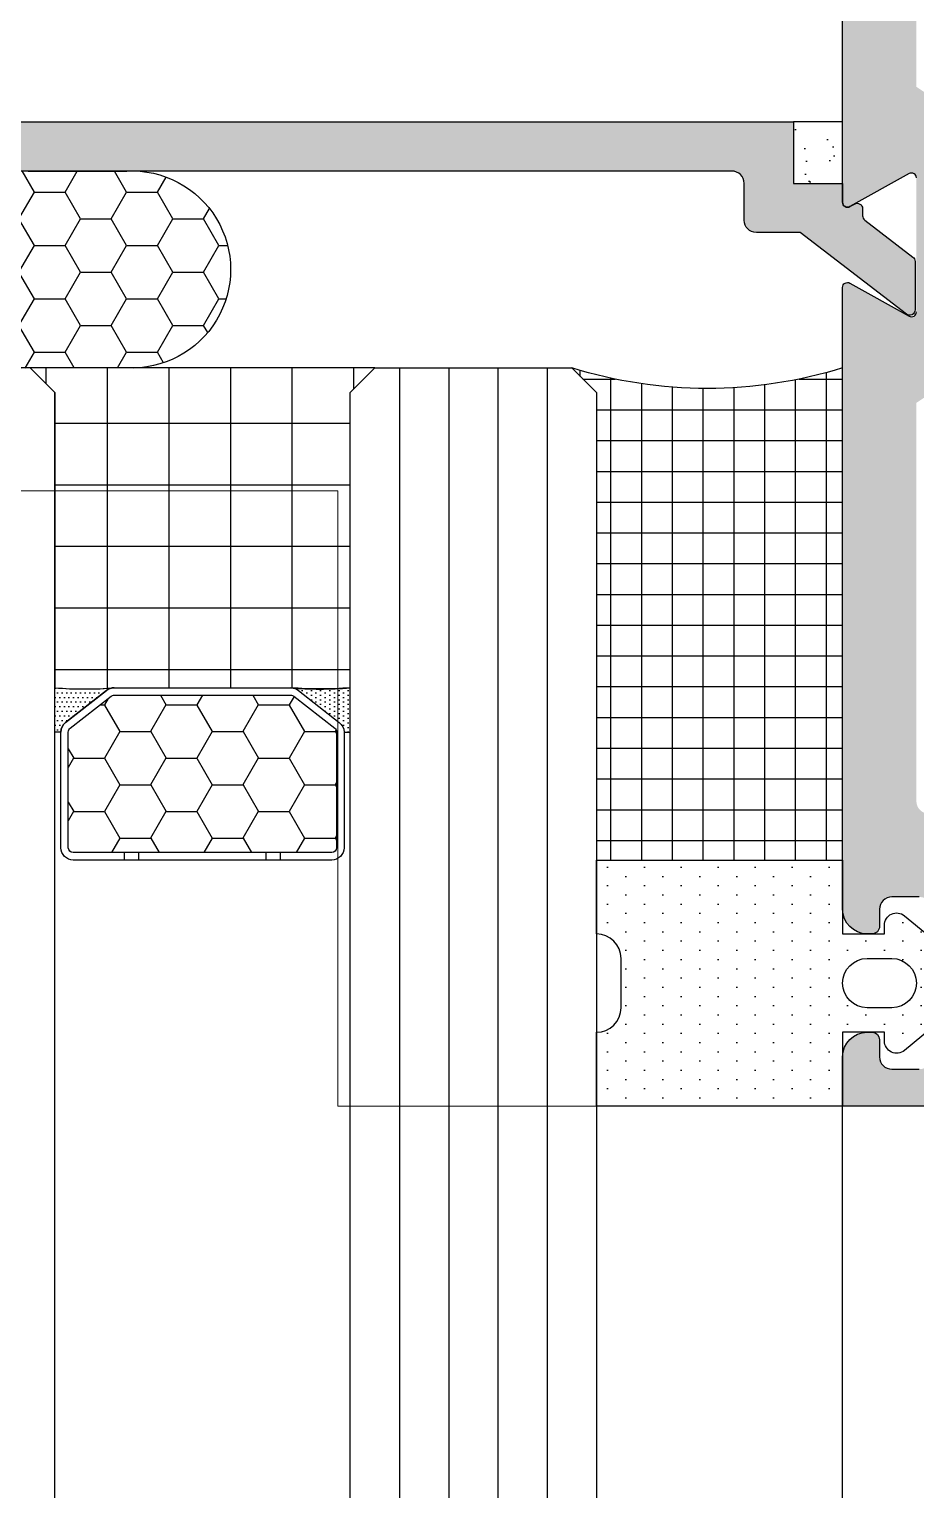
# Model space of a CAD drawing. Header units: millimetres. Extents: x 434053 to 1059003, y -2417481 to 936527.
# Drawn here: x 641082 to 641118, y -2239631.8 to -2239572.4 of the extents above; entities that cross this region are included whole.
import ezdxf

# ---------------------------------------------------------------- set-up
doc = ezdxf.new("R2010")
doc.units = ezdxf.units.MM
doc.header["$LTSCALE"] = 1000
doc.header["$MEASUREMENT"] = 0
doc.layers.add('A-DETL-0001', color=4, linetype='Continuous', lineweight=15)
for name, color, linetype in [('ELASTOMER', 6, 'Continuous'), ('ELASTOMER-V', 241, 'Continuous'), ('EXTRUSION-V', 141, 'Continuous'), ('EXTRUSION1', 4, 'Continuous'), ('GLASS', 1, 'Continuous'), ('GLASS-V', 11, 'Continuous'), ('HZHZNEWPLOTLAYER#@$TT', 7, 'Continuous'), ('SILICONE', 8, 'Continuous'), ('SILICONE-V', 9, 'Continuous'), ('型材断面填充', 254, 'Continuous')]:
    doc.layers.add(name, color=color, linetype=linetype)

# ---------------------------------------------------------------- blocks, each defined once
blk = doc.blocks.new('20211011-LC12')
at = {"layer": '型材断面填充', "linetype": 'ByBlock'}
h = blk.add_hatch(color=256, dxfattribs=at)
edge = h.paths.add_edge_path(flags=16)
edge.add_arc((44.99995046646291, 47.49991090742333), 0.5, 0, 90)
edge.add_line((44.99995046646291, 47.99991090742333), (30.99997148096008, 47.99991090742697))
edge.add_arc((30.99997148096008, 47.49991090742697), 0.5, 90, 180)
edge.add_line((30.49997148096008, 47.49991090742697), (30.49997148096008, 41.62942495593961))
edge.add_arc((29.99997148096001, 41.62942495593948), 0.5000000000000746, -60.25511870231918, 1.4722445484949276e-11, ccw=False)
edge.add_line((30.24804095014406, 41.19530338488039), (25.75187692749023, 38.62606680043245))
edge.add_arc((25.99994639667428, 38.19194522937336), 0.5000000000000722, 119.7448812976808, 180.0000000000147)
edge.add_line((25.4999463966742, 38.19194522937323), (25.4999463966742, 11.49991367585972))
edge.add_arc((25.9999463966742, 11.49991367585972), 0.5, 180, 270)
edge.add_line((25.9999463966742, 10.99991367585972), (44.99995046646291, 10.99991367585608))
edge.add_arc((44.99995046646291, 11.49991367585608), 0.5, 270, 360)
edge.add_line((45.49995046646291, 11.49991367585608), (45.49995046646291, 47.49991090742333))
edge = h.paths.add_edge_path(flags=16)
edge.add_arc((149.9999677274575, 43.99991090404912), 5.299999999982185, 154.4667710054802, 222.0225913319795)
edge.add_arc((146.9912999442908, 41.28874544056831), 1.250000000002372, 222.0225913320076, 330.0000000004409)
edge.add_arc((146.991299944308, 41.28874544058336), 1.249999999995031, 329.9999999994492, 402.0225913369761)
edge.add_arc((149.9999677272222, 43.99991090431489), 2.799999999964994, 218.5196242606471, 222.022591337007, ccw=False)
edge.add_line((147.8092620219977, 42.25611948533697), (147.9266212562216, 42.34953688277528))
edge.add_arc((149.999967727414, 43.99991090412306), 2.649999999989757, 201.4803757469475, 218.5196242551437, ccw=False)
edge.add_line((147.5340286636201, 43.02952719980749), (147.3944472071889, 42.97459982031796))
edge.add_arc((149.9999677274535, 43.99991090408348), 2.80000000000218, 98.51962425415962, 201.4803757459716, ccw=False)
edge.add_line((149.5851529126376, 46.76901340659606), (149.6073751348558, 46.62066862966822))
edge.add_arc((149.9999677274518, 43.99991090408002), 2.649999999998381, 81.48037574577779, 98.51962425422221, ccw=False)
edge.add_line((150.3925603200478, 46.62066862966822), (150.414782542266, 46.76901340658151))
edge.add_arc((149.9999677274758, 43.99991090408665), 2.799999999980847, -21.480375745893127, 81.48037574630712, ccw=False)
edge.add_line((152.605488247722, 42.97459982033251), (152.4659067912726, 43.02952719981113))
edge.add_arc((149.9999677274848, 43.99991090407001), 2.649999999963366, 321.4803757458682, 338.51962425414524, ccw=False)
edge.add_line((152.0733141986857, 42.34953688277528), (152.1906734329095, 42.25611948533697))
edge.add_arc((149.9999677274761, 43.99991090407291), 2.7999999999778, 317.9774086670887, 321.4803757458903, ccw=False)
edge.add_arc((153.0086355105848, 41.28874544055471), 1.2499999999839, 137.9774086670813, 209.9999999993287)
edge.add_arc((153.0086355105922, 41.28874544059364), 1.250000000009841, 210.0000000007027, 317.9774086799817)
edge.add_arc((149.9999677273191, 43.99991090303279), 5.299999999371392, 317.9774086799838, 385.533228998954)
edge.add_arc((155.2335133676093, 46.49991090777562), 0.5000000000005931, 89.99999999995771, 205.5332289990933, ccw=False)
edge.add_line((155.2335133676097, 46.99991090777621), (196.4999677271699, 46.99991090777621))
edge.add_arc((196.4999677271699, 46.49991090777621), 0.5, 0, 90, ccw=False)
edge.add_line((196.9999677271699, 46.49991090777621), (196.9999677271699, -46.50008909222379))
edge.add_arc((196.4999677271699, -46.50008909222379), 0.5, -90, 0, ccw=False)
edge.add_line((196.4999677271699, -47.00008909222379), (155.2335133676133, -47.00008909222379))
edge.add_arc((155.2335133676145, -46.50008909222562), 0.4999999999981668, 154.4667710009284, 269.9999999998665, ccw=False)
edge.add_arc((149.9999677273338, -44.00008908745983), 5.299999999375096, 334.4667710007754, 402.0225913199459)
edge.add_arc((153.0086355106098, -41.2889236250227), 1.250000000012796, 42.0225913198766, 149.9999999990068)
edge.add_arc((153.0086355106102, -41.28892362497651), 1.249999999990001, 150.000000000849, 222.0225913322366)
edge.add_arc((149.9999677274278, -44.00008908850176), 2.800000000031143, 38.51962425341719, 42.02259133231382, ccw=False)
edge.add_line((152.1906734329241, -42.25629766975908), (152.0733141987039, -42.34971506719739))
edge.add_arc((149.9999677274898, -44.00008908849453), 2.64999999997516, 21.48037574572578, 38.5196242539954, ccw=False)
edge.add_line((152.4659067912908, -43.02970538423688), (152.6054882477438, -42.97477800475463))
edge.add_arc((149.9999677274895, -44.00008908850669), 2.799999999987707, -81.48037574615881, 21.480375745792287, ccw=False)
edge.add_line((150.4147825422879, -46.76919159100726), (150.392560320066, -46.62084681409397))
edge.add_arc((149.99996772747, -44.00008908851306), 2.649999999991179, 261.4803757457545, 278.5196242542455, ccw=False)
edge.add_line((149.607375134874, -46.62084681409397), (149.5851529126594, -46.76919159102181))
edge.add_arc((149.9999677274713, -44.00008908850853), 2.800000000002273, 158.5196242542045, 261.48037574592416, ccw=False)
edge.add_line((147.3944472072035, -42.97477800475099), (147.5340286636383, -43.02970538423324))
edge.add_arc((149.9999677274603, -44.00008908856505), 2.650000000021864, 141.48037574496, 158.5196242529483, ccw=False)
edge.add_line((147.9266212562397, -42.34971506720103), (147.8092620220159, -42.25629766976272))
edge.add_arc((149.9999677272715, -44.00008908887715), 2.800000000074363, 137.9774086613496, 141.4803757375638, ccw=False)
edge.add_arc((146.9912999443257, -41.28892362501345), 1.249999999997598, 317.9774086631735, 390.0000000007128)
edge.add_arc((146.99129994431, -41.2889236249865), 1.249999999997777, 29.99999999928112, 137.977408668044)
edge.add_arc((149.9999677274575, -44.00008908847506), 5.299999999968509, 137.9774086678316, 205.5332289948497)
edge.add_arc((144.7664220870027, -46.50008909283886), 0.4999999993885642, -90.00000000040058, 25.533228995279387, ccw=False)
edge.add_line((144.7664220869992, -47.00008909222743), (77.23351281481882, -47.00008909222379))
edge.add_arc((77.23351281482269, -46.50008909222416), 0.4999999999996305, 154.4667710196739, 269.9999999995571, ccw=False)
edge.add_arc((71.99996717372757, -44.00008908917734), 5.2999999993676, 334.4667710195702, 402.0225913200246)
edge.add_arc((75.00863495699468, -41.28892362674407), 1.250000000014449, 42.02259132006964, 149.9999999990196)
edge.add_arc((75.00863495699342, -41.28892362669682), 1.249999999989737, 150.000000000866, 222.0225913327244)
edge.add_arc((71.99996717384312, -44.00008909023255), 2.800000000014636, 38.51962425404338, 42.02259133269388, ccw=False)
edge.add_line((74.19067287930739, -42.2562976714762), (74.07331364508718, -42.34971506891816))
edge.add_arc((71.99996717388355, -44.00008909021446), 2.64999999996647, 21.48037574586499, 38.51962425412188, ccw=False)
edge.add_line((74.46590623767406, -43.029705385954), (74.60548769412708, -42.97477800647539))
edge.add_arc((71.99996717388368, -44.0000890902311), 2.799999999978886, -81.4803757463576, 21.48037574594349, ccw=False)
edge.add_line((72.41478198867117, -46.76919159272438), (72.3925597664529, -46.62084681581109))
edge.add_arc((71.99996717385511, -44.00008909021927), 2.650000000002241, 261.4803757457505, 278.5196242542495, ccw=False)
edge.add_line((71.60737458125732, -46.62084681581109), (71.5851523590427, -46.76919159273893))
edge.add_arc((71.9999671738546, -44.00008909022566), 2.800000000002273, 158.5196242542045, 261.48037574592416, ccw=False)
edge.add_line((69.39444665358678, -42.97477800646811), (69.53402811002161, -43.02970538595036))
edge.add_arc((71.99996717384359, -44.00008909028218), 2.650000000021877, 141.4803757449602, 158.5196242529483, ccw=False)
edge.add_line((69.92662070262304, -42.34971506891816), (69.8092614683992, -42.25629767147984))
edge.add_arc((71.99996717365867, -44.00008909059759), 2.800000000079483, 137.9774086613527, 141.4803757375606, ccw=False)
edge.add_arc((68.99129939071263, -41.28892362673096), 1.24999999999467, 317.9774086630762, 390.0000000008104)
edge.add_arc((68.99129939069567, -41.28892362671115), 1.24999999999945, 29.99999999963546, 137.9774086678739)
edge.add_arc((71.99996717385162, -44.00008909019281), 5.29999999997183, 137.9774086679079, 205.5332289760399)
edge.add_arc((66.76642153256614, -46.50008909283731), 0.4999999993937493, -89.99999999983072, 25.533228975857583, ccw=False)
edge.add_line((66.76642153256762, -47.00008909223106), (53.99997437780257, -47.00008909222379))
edge.add_arc((53.99997437780257, -46.50008909222379), 0.5, 180, 270, ccw=False)
edge.add_line((53.49997437780257, -46.50008909222379), (53.49997437780257, -41.0492827536109))
edge.add_arc((52.99997437780272, -41.04928275361116), 0.4999999999998508, 3.012621394283142e-11, 60.2551187032944)
edge.add_line((53.24804384697927, -40.61516118254804), (48.75187982433636, -38.04592459819105))
edge.add_arc((48.99994929351042, -37.61180302713355), 0.4999999999937293, 179.9999999998022, 240.2551187032219, ccw=False)
edge.add_line((48.49994929351669, -37.61180302713183), (48.49994929351669, -21.42003070778082))
edge.add_line((48.49994929351669, -21.42003070778082), (51.49994818768027, -19.42003353000109))
edge.add_line((51.49994818768027, -19.42003353000109), (51.49995242101431, -10.58014171368632))
edge.add_line((51.49995242101431, -10.58014171368632), (48.49994929351669, -8.580141713686317))
edge.add_line((48.49994929351669, -8.580141713686317), (48.49994929351305, 46.49991090777621))
edge.add_arc((48.99994929351305, 46.49991090777621), 0.5, 90, 180, ccw=False)
edge.add_line((48.99994929351305, 46.99991090777621), (66.76642153254579, 46.99991090777621))
edge.add_arc((66.76642153254585, 46.49991090838004), 0.4999999993961737, -25.53322897587941, 90.00000000000648, ccw=False)
edge.add_arc((71.99996717384073, 43.99991090573047), 5.29999999998008, 154.4667710239566, 222.0225913319557)
edge.add_arc((68.99129939067411, 41.28874544225269), 1.250000000002382, 222.0225913320071, 330.0000000004407)
edge.add_arc((68.99129939069093, 41.2887454422677), 1.249999999995329, 329.9999999994593, 402.0225913369661)
edge.add_arc((71.99996717361542, 43.9999109060077), 2.799999999978036, 218.5196242606551, 222.0225913369986, ccw=False)
edge.add_line((69.80926146838101, 42.25611948702135), (69.92662070260485, 42.34953688445967))
edge.add_arc((71.99996717379726, 43.99991090580745), 2.649999999989746, 201.4803757469476, 218.5196242551439, ccw=False)
edge.add_line((69.53402811000342, 43.02952720149187), (69.39444665357223, 42.97459982200235))
edge.add_arc((71.99996717383682, 43.99991090576786), 2.800000000002193, 98.51962425415991, 201.4803757459715, ccw=False)
edge.add_line((71.58515235902087, 46.76901340828044), (71.60737458123913, 46.6206686313526))
edge.add_arc((71.9999671738351, 43.99991090576441), 2.649999999998381, 81.48037574577779, 98.51962425422221, ccw=False)
edge.add_line((72.39255976643108, 46.6206686313526), (72.41478198864934, 46.76901340826589))
edge.add_arc((71.99996717385912, 43.99991090577103), 2.799999999980847, -21.480375745893127, 81.48037574630712, ccw=False)
edge.add_line((74.60548769410525, 42.9745998220169), (74.46590623765587, 43.02952720149551))
edge.add_arc((71.99996717387123, 43.99991090575257), 2.649999999959764, 321.4803757458565, 338.51962425415684, ccw=False)
edge.add_line((74.07331364506899, 42.34953688445967), (74.19067287929283, 42.25611948702135))
edge.add_arc((71.9999671738591, 43.99991090575755), 2.799999999978197, 317.9774086670888, 321.4803757458899, ccw=False)
edge.add_arc((75.00863495696483, 41.28874544223943), 1.249999999981275, 137.9774086669939, 209.9999999994161)
edge.add_arc((75.00863495697662, 41.28874544228518), 1.25000000001437, 210.0000000009619, 317.9774086801752)
edge.add_arc((71.99996717370281, 43.99991090471644), 5.29999999937113, 317.9774086800978, 385.5332289805276)
edge.add_arc((77.23351281479559, 46.49991090777398), 0.4999999999985966, 89.99999999983879, 205.5332289805141, ccw=False)
edge.add_line((77.233512814797, 46.99991090777257), (144.7664220869701, 46.99991090778349))
edge.add_arc((144.7664220869692, 46.49991090838878), 0.49999999939471, -25.53322899462478, 89.99999999989899, ccw=False)
edge = h.paths.add_edge_path()
edge.add_arc((46.49994929364766, -48.00008909233657), 1, 89.99999999583122, 180, ccw=False)
edge.add_line((46.49994929372042, -47.00008909233657), (46.69997437796701, -47.00008909235112))
edge.add_arc((46.69997437794882, -47.30008909233584), 0.2999999999847205, 6.947971087356564e-10, 89.99999999652601, ccw=False)
edge.add_line((46.99997437793354, -47.3000890923322), (46.99997437793354, -48.00008909235839))
edge.add_arc((47.49997437792626, -48.00008909235112), 0.499999999992724, 180.0000000008338, 270.0000000008338)
edge.add_line((47.49997437793354, -48.50008909234384), (48.61719215938865, -48.50008909234384))
edge.add_arc((48.61719215938988, -48.00008909235079), 0.4999999999930509, 269.9999999998591, 299.7448812970081)
edge.add_line((48.86526162856535, -48.4342106634067), (50.24804384711024, -47.64404939566521))
edge.add_arc((49.99997437792939, -47.20992782459959), 0.5000000000041475, 299.7448812969915, 360.000000000101)
edge.add_line((50.49997437793354, -47.20992782459871), (50.49997437793354, -42.79025036010353))
edge.add_arc((49.99997437794116, -42.79025036010413), 0.4999999999923759, 6.920886986970144e-11, 60.25511870235114)
edge.add_line((50.24804384712115, -42.35612878905158), (48.86526162856899, -41.56596752128462))
edge.add_arc((48.61719215938529, -42.00008909234391), 0.5000000000000704, 60.25511870236548, 90.00000000003176)
edge.add_line((48.61719215938501, -41.50008909234384), (47.49997437793354, -41.50008909235839))
edge.add_arc((47.49997437793354, -42.00008909235839), 0.5, 90, 180)
edge.add_line((46.99997437793354, -42.00008909235839), (46.99997437792626, -42.70008909237731))
edge.add_arc((46.69997437794154, -42.70008909238095), 0.2999999999847205, -90.00000000347399, 6.947971087356564e-10, ccw=False)
edge.add_line((46.69997437792335, -43.00008909236567), (46.49994929357854, -43.00008909235112))
edge.add_arc((46.49994929365116, -42.00008909235098), 1.000000000000135, 180.0000423203751, 269.99999999583895, ccw=False)
edge.add_line((45.4999492936513, -42.00008983098087), (45.49993062815338, -16.72968895943995))
edge.add_arc((45.69993062815482, -16.72968881171576), 0.2000000000014998, 60.882262584501916, 180.0000423198632, ccw=False)
edge.add_line((45.79725179941306, -16.55496448706253), (48.20262716152502, -17.89475474253049))
edge.add_arc((48.29994833278484, -17.72003041787997), 0.1999999999999119, 240.8822625837279, 359.9999584659344)
edge.add_line((48.4999483327847, -17.72003056286121), (48.49995227616455, -12.28014185873326))
edge.add_arc((48.2999522761631, -12.2801417137521), 0.2000000000015049, 359.9999584659582, 479.1177374154966)
edge.add_line((48.20263110490487, -12.10541738909887), (45.79727371288027, -13.44519763524659))
edge.add_arc((45.69995254162206, -13.27047331059337), 0.2000000000014782, 180.0000089597035, 299.11773741549325, ccw=False)
edge.add_line((45.49995254162059, -13.27047334186864), (45.49994929364766, 7.499917070166703))
edge.add_arc((44.99994929364765, 7.499916991979271), 0.5000000000000132, 8.959619687905531e-06, 90.00001743023843)
edge.add_line((44.99994914154013, 7.999916991979262), (24.99994914161289, 7.999910907685262))
edge.add_arc((24.99994929372225, 7.499910907683454), 0.5000000000018305, 90.00001743044888, 179.9999999997929)
edge.add_line((24.49994929372042, 7.499910907685262), (24.49994929372042, 4.999910907685262))
edge.add_arc((24.99994929372042, 4.999910907685262), 0.5, 180, 270)
edge.add_line((24.99994929372042, 4.499910907685262), (26.99994929372042, 4.499910907685262))
edge.add_arc((26.99994929372042, 3.999910907685262), 0.5, 0, 90, ccw=False)
edge.add_line((27.49994929372042, 3.999910907685262), (27.49994929372042, 2.999910907685262))
edge.add_arc((26.99994929372042, 2.999910907685262), 0.5, -90, 0, ccw=False)
edge.add_line((26.99994929372042, 2.499910907685262), (22.99994929372042, 2.499910907685262))
edge.add_arc((22.99994929372042, 2.999910907685262), 0.5, 180, 270, ccw=False)
edge.add_line((22.49994929372042, 2.999910907685262), (22.49994929372042, 7.499910907685262))
edge.add_arc((21.99994929372042, 7.499910907685262), 0.5, 0, 90)
edge.add_line((21.99994929372042, 7.999910907685262), (2.49994929372042, 7.999910907685262))
edge.add_arc((2.49994929372042, 7.499910907685262), 0.5, 90, 180)
edge.add_line((1.99994929372042, 7.499910907685262), (1.99994929372042, 5.999910907685262))
edge.add_arc((2.49994929372042, 5.999910907685262), 0.5, 180, 270)
edge.add_line((2.49994929372042, 5.499910907685262), (4.49994929372042, 5.499910907685262))
edge.add_arc((4.49994929372042, 4.999910907685262), 0.5, 0, 90, ccw=False)
edge.add_line((4.99994929372042, 4.999910907685262), (4.99994929372042, 3.999910907685262))
edge.add_arc((4.49994929372042, 3.999910907685262), 0.5, -90, 0, ccw=False)
edge.add_line((4.49994929372042, 3.499910907685262), (0.4999492937204195, 3.499910907685262))
edge.add_arc((0.4999492937204195, 3.999910907685262), 0.5, 180, 270, ccw=False)
edge.add_line((-5.070627958048135e-05, 3.999910907685262), (-5.070627594250254e-05, 10.49991090768526))
edge.add_arc((0.4999492937240599, 10.49991090768526), 0.5000000000000024, 90.00000795535311, 180.0000000000002, ccw=False)
edge.add_line((0.4999492243005079, 10.99991090768526), (22.99994646609412, 10.99991403180684))
edge.add_arc((22.99994639666874, 11.49991403181229), 0.50000000000546, 270.0000079555617, 359.9999999997918)
edge.add_line((23.4999463966742, 11.49991403181048), (23.4999463966742, 41.99990875912408))
edge.add_arc((24.4999463966742, 41.99990875912408), 1, 89.99999999583122, 180, ccw=False)
edge.add_line((24.49994639674696, 42.99990875912408), (24.69997148099355, 42.99990875910953))
edge.add_arc((24.69997148096809, 42.69990875912481), 0.2999999999847205, -6.947971087356564e-10, 89.99999999513642, ccw=False)
edge.add_line((24.99997148095281, 42.69990875912117), (24.99997148096008, 41.99990875910225))
edge.add_arc((25.49997148096008, 41.99990875910225), 0.5, 180, 270)
edge.add_line((25.49997148096008, 41.49990875910225), (26.61718926241156, 41.49990875910225))
edge.add_arc((26.61718926241183, 41.99990875910233), 0.500000000000071, 269.9999999999682, 299.7448812976345)
edge.add_line((26.86525873159553, 41.56578718804303), (28.2480409501477, 42.35594845580999))
edge.add_arc((27.99997148096771, 42.79007002686254), 0.4999999999923757, 299.7448812976489, 359.9999999999308)
edge.add_line((28.49997148096008, 42.79007002686194), (28.49997148096008, 47.20974749135712))
edge.add_arc((27.99997148095594, 47.209747491358), 0.5000000000041496, 359.999999999899, 420.2551187030085)
edge.add_line((28.24804095013678, 47.64386906242362), (26.86525873159189, 48.43403033016511))
edge.add_arc((26.61718926241642, 47.9999087591092), 0.4999999999930516, 60.25511870299184, 90.00000000014089)
edge.add_line((26.6171892624152, 48.49990875910225), (25.49997148096008, 48.49990875910225))
edge.add_arc((25.49997148096008, 47.99990875910225), 0.5, 90, 180)
edge.add_line((24.99997148096008, 47.99990875910225), (24.99997148096008, 47.29990875909061))
edge.add_arc((24.69997148096809, 47.29990875908697), 0.2999999999919964, -90.00000000347399, 6.947971087356564e-10, ccw=False)
edge.add_line((24.6999714809499, 46.99990875909498), (24.49997148088733, 46.99990875910953))
edge.add_arc((24.49997148096008, 47.99990875910952), 0.9999999999999929, 180.0000000008334, 269.9999999958314, ccw=False)
edge.add_line((23.49997148096008, 47.99990875909498), (23.49997148093098, 49.99991090739422))
edge.add_line((23.49997148093098, 49.99991090739422), (199.9999677273008, 49.99991090771437))
edge.add_line((199.9999677273008, 49.99991090771437), (199.9999677273008, -50.00008909228563))
edge.add_line((199.9999677273008, -50.00008909228563), (45.49997437790444, -50.00008909228563))
edge.add_line((45.49997437790444, -50.00008909228563), (45.49994929364766, -48.00008909233657))
at = {"color": 0, "linetype": 'ByBlock', "elevation": -4.022694582720726e-08}
for points in [[(48.61719215938501, -41.50008909234384), (47.49997437793354, -41.50008909235839, 0.414213562373095), (46.99997437793354, -42.00008909235839), (46.99997437792626, -42.70008909237731, -0.4142135623944058), (46.69997437792335, -43.00008909236567), (46.49994929357854, -43.00008909235112, -0.4142133460121555), (45.4999492936513, -42.00008983098087), (45.49993062815338, -16.72968895943995, -0.5722290760880104), (45.79725179941306, -16.55496448706253), (48.20262716152502, -17.89475474253049, 0.5722285904042371), (48.4999483327847, -17.72003056286121)], [(48.49995227616455, -12.28014185873326, 0.5722290715364698), (48.20263110490487, -12.10541738909887), (45.79727371288027, -13.44519763524659, -0.5722287790728575), (45.49995254162059, -13.27047334186864), (45.49994929364766, 7.499917070166703, 0.4142136056744826)], [(199.9999677273008, -50.00008909228563), (45.49997437790444, -50.00008909228563), (45.49994929364766, -48.00008909233657, -0.4142135623944058), (46.49994929372042, -47.00008909233657), (46.69997437796701, -47.00008909235112, -0.4142135623517843), (46.99997437793354, -47.3000890923322), (46.99997437793354, -48.00008909235839, 0.414213562373095), (47.49997437793354, -48.50008909234384), (48.61719215938865, -48.50008909234384, 0.1305202039166724)]]:
    blk.add_lwpolyline(points, format="xyb", dxfattribs=at)
blk = doc.blocks.new('20211011-LC03')
at = {"layer": '型材断面填充', "linetype": 'ByBlock'}
h = blk.add_hatch(color=256, dxfattribs=at)
edge = h.paths.add_edge_path()
edge.add_arc((3.270390053760032, 2.200003247972086), 0.1999999999991586, 269.9999999999653, 389.9999999965665)
edge.add_line((3.443595134522184, 2.300003247961286), (3.339094735798426, 2.481003248001798))
edge.add_arc((3.531352375437631, 2.592003247991786), 0.2219999999941796, 90.00000000189522, 209.9999999978836, ccw=False)
edge.add_line((3.531352375430288, 2.814003247985966), (3.813573580322554, 2.814003248015069))
edge.add_arc((3.813573580374838, 3.036003248020049), 0.22200000000498, 269.9999999865061, 322.4314079591565)
edge.add_line((3.98953610593162, 2.900647459071479), (5.496837764614611, 4.860139615368098))
edge.add_arc((5.671215042220319, 4.72600324798232), 0.2200000000014329, 89.99999999891031, 142.431407971839, ccw=False)
edge.add_line((5.671215042224503, 4.946003247983754), (7.639361378242029, 4.946003247983754))
edge.add_arc((7.639361378240009, 4.726003247986635), 0.2199999999971185, -37.56859203026619, 89.99999999947403, ccw=False)
edge.add_line((7.813738655837369, 4.591866880597081), (4.499334660926252, 0.2831416872068075))
edge.add_line((4.499334660926252, 0.2831416872068075), (4.499334660926252, -1.499992678509443))
edge.add_arc((3.999334660925926, -1.499992678509769), 0.500000000000326, -89.99990747224382, 3.728928277269006e-11, ccw=False)
edge.add_line((3.999335468382924, -1.999992678509443), (2.499999192543328, -1.999994293422787))
edge.add_arc((2.500000000000326, -2.499994293422461), 0.500000000000326, 90.00009252775627, 180.0000000000373)
edge.add_line((2, -2.499994293422787), (2.000011854172044, -43.00001866549428))
edge.add_arc((1.500011854172044, -43.00001866549428), 0.5, -90, 0, ccw=False)
edge.add_line((1.500011854172044, -43.50001866549428), (1.000011854172044, -43.50001866549428))
edge.add_line((1.000011854172044, -43.50001866549428), (1.438985054846853e-05, -40.50001866546518))
edge.add_line((1.438985054846853e-05, -40.50001866546518), (0, 0))
edge.add_line((0, 0), (2.499334660926252, 3.247972927056253e-06))
edge.add_line((2.499334660926252, 3.247972927056253e-06), (2.499334660926252, 2.000003247972927))
edge.add_line((2.499334660926252, 2.000003247972927), (3.270390053759911, 2.000003247972927))
at = {"color": 0, "linetype": 'ByBlock'}
blk.add_lwpolyline([(3.270390053759911, 2.000003247972927, 0.5773502691698529), (3.443595134522184, 2.300003247961286), (3.339094735798426, 2.481003248001798, -0.5773502691662875), (3.531352375430288, 2.814003247985966), (3.813573580322554, 2.814003248015069, 0.2328517585496297), (3.98953610593162, 2.900647459071479), (5.496837764614611, 4.860139615368098, -0.2328517585509097), (5.671215042224503, 4.946003247983754), (7.639361378242029, 4.946003247983754, -0.6222550571454836), (7.813738655837369, 4.591866880597081), (4.499334660926252, 0.2831416872068075), (4.499334660926252, -1.499992678509443, -0.4142130893760066), (3.999335468382924, -1.999992678509443), (2.499999192543328, -1.999994293422787, 0.4142130893760066), (2, -2.499994293422787), (2.000011854172044, -43.00001866549428, -0.4142135623730951), (1.500011854172044, -43.50001866549428), (1.000011854172044, -43.50001866549428), (1.438985054846853e-05, -40.50001866546518), (0, 0), (2.499334660926252, 3.247972927056253e-06), (2.499334660926252, 2.000003247972927)], format="xyb", close=True, dxfattribs=at)
blk = doc.blocks.new('*U555')
at = {"layer": 'ELASTOMER-V', "linetype": 'ByBlock'}
h = blk.add_hatch(dxfattribs=at)
h.set_pattern_fill('DOTS', color=256, scale=12, style=0)
h.set_pattern_definition([(0, (0, -2.000019868988602), (0.375, 0.75), [0, -0.75])])
edge = h.paths.add_edge_path()
edge.add_arc((0.9997912681061507, -14.81267845198454), 1.000052182993386, 0, 90)
edge.add_line((0.9997912681061507, -13.81262626899115), (-1.000313097880621, -13.81262626899115))
edge.add_arc((-1.000313097880621, -14.81267845198454), 1.000052182993386, 90, 180)
edge.add_line((-2.000365280874007, -14.81267845198454), (-5.000000000073101, -14.81267845198454))
edge.add_line((-5.000000000073101, -14.81267845198454), (-5.000000000076739, -4.812658582995937))
edge.add_line((-5.000000000076739, -4.812658582995937), (-2, -4.812658582995937))
edge.add_line((-2, -4.812658582995937), (-2, -3.11250000000291))
edge.add_line((-2, -3.11250000000291), (-2.350000000002183, -3.11250000000291))
edge.add_arc((-2.34999999999976, -2.612500000001841), 0.5000000000010694, 140.4654215854086, 269.9999999997224, ccw=False)
edge.add_line((-2.735620282557647, -2.294228107304662), (-1.24998938407748, -0.4942281073055028))
edge.add_arc((-0.8643691015187139, -0.8125000000001112), 0.5000000000001112, 90.00000000000051, 140.4654215857, ccw=False)
edge.add_line((-0.8643691015187187, -0.3125), (-0.75, -0.3124999999999998))
edge.add_arc((3.469446951953618e-17, 4.440892098500626e-16), 0.8125000000000001, 202.6198649480404, 337.3801350519596)
edge.add_line((0.75, -0.3125), (0.8643691015150807, -0.3125))
edge.add_arc((0.8643691015150929, -0.8124999999999791), 0.4999999999999791, 39.53457841442798, 90.00000000000142, ccw=False)
edge.add_line((1.249989384073046, -0.4942281073045933), (2.735620282560603, -2.294228107304662))
edge.add_arc((2.349999999999038, -2.612500000000107), 0.500000000002803, -90.00000000013472, 39.534578414169914, ccw=False)
edge.add_line((2.349999999997863, -3.11250000000291), (1.999999999999318, -3.11250000000291))
edge.add_line((1.999999999999318, -3.11250000000291), (1.999999999999318, -4.812658582995937))
edge.add_line((1.999999999999318, -4.812658582995937), (5.000000000079694, -4.812658582995937))
edge.add_line((5.000000000079694, -4.812658582995937), (5.000000000079694, -14.81267845198454))
edge.add_line((5.000000000079694, -14.81267845198454), (1.999843451099537, -14.81267845198454))
edge = h.paths.add_edge_path(flags=16)
edge.add_line((0.9999999999996589, -2.8125), (0.9999999999996589, -3.8125))
edge.add_arc((-3.410605131648481e-13, -3.8125), 1, -180, 0, ccw=False)
edge.add_line((-1.000000000000341, -3.8125), (-1.000000000000341, -2.8125))
edge.add_arc((-3.410605131648481e-13, -2.8125), 1, 0, 180, ccw=False)
at = {"color": 0, "linetype": 'ByBlock'}
for points in [[(1.999843451099537, -14.81267845198454, 0.414213562373095), (0.9997912681061507, -13.81262626899115), (-1.000313097880621, -13.81262626899115, 0.414213562373095), (-2.000365280874007, -14.81267845198454), (-5.000000000073101, -14.81267845198454), (-5.000000000076739, -4.812658582995937), (-2, -4.812658582995937), (-2, -3.11250000000291), (-2.350000000002183, -3.11250000000291, -0.634218949713358), (-2.735620282557647, -2.294228107304662), (-1.24998938407748, -0.4942281073055027, -0.2238262200734478), (-0.8643691015187187, -0.3125), (-0.75, -0.3124999999999998, 0.6666666666666664), (0.75, -0.3125), (0.8643691015150807, -0.3125, -0.2238262200728703), (1.249989384073046, -0.4942281073045933), (2.735620282560603, -2.294228107304662, -0.6342189497133012), (2.349999999997863, -3.11250000000291), (1.999999999999318, -3.11250000000291), (1.999999999999318, -4.812658582995937), (5.000000000079694, -4.812658582995937), (5.000000000079694, -14.81267845198454)], [(0.9999999999996589, -2.8125), (0.9999999999996589, -3.8125, -0.9999999999999998), (-1.000000000000341, -3.8125), (-1.000000000000341, -2.8125, -0.9999999999999998)]]:
    blk.add_lwpolyline(points, format="xyb", close=True, dxfattribs=at)
blk = doc.blocks.new('*U426')
at = {"layer": 'GLASS-V'}
h = blk.add_hatch(dxfattribs=at)
h.set_pattern_fill('HONEY', color=256, scale=10, angle=90.00000000005129, style=0)
h.set_pattern_definition([(90, (-8261.037964080388, 34583.19708774189), (1.082531749998322, 1.875000000000968), [1.25, -2.5]), (330.0000000000513, (-8261.037964080388, 34583.19708774189), (1.0825317570975, -1.874999995902255), [1.249999999999999, -2.499999999999999]), (30.00000000005117, (-8261.037964080388, 34583.19708774189), (2.165063507095822, 4.098712834856191e-09), [-2.5, 1.25])])
edge = h.paths.add_edge_path()
edge.add_arc((14.79910929997827, 12.25000000001327), 0.1999999999812534, 218.0000000213002, 270.000000021352, ccw=False)
edge.add_line((14.64150714931748, 12.12686770490109), (13.34239784976671, 13.78965178224462))
edge.add_arc((13.50000000039878, 13.91278407727521), 0.1999999999083822, 180.000000015861, 218.0000000079473, ccw=False)
edge.add_line((13.3000000004904, 13.91278407721984), (13.29999999999927, 17.49999999999272))
edge.add_line((13.29999999999927, 17.49999999999272), (13.30000000049768, 21.08721592276561))
edge.add_arc((13.5000000005751, 21.08721592276845), 0.2000000000774289, 142.0000000087279, 180.0000000008142, ccw=False)
edge.add_line((13.34239784977399, 21.21034821785724), (14.64150714932475, 22.87313229507708))
edge.add_arc((14.79910930010489, 22.75000000002311), 0.2000000000394618, 90.00000001283718, 142.0000000128887, ccw=False)
edge.add_line((14.79910930006008, 22.95000000006257), (19.5, 22.9500000000553))
edge.add_arc((19.49999999997081, 22.75000000001447), 0.2000000000408306, -8.31317947813659e-09, 89.99999999163788, ccw=False)
edge.add_line((19.70000000001164, 22.74999999998545), (19.70000000000437, 12.24999999998545))
edge.add_arc((19.50000000002174, 12.25000000001464), 0.199999999982623, 269.99999999168676, 359.99999999163794, ccw=False)
edge.add_line((19.49999999999272, 12.05000000003201), (14.79910930005281, 12.05000000003201))
at = {"layer": 'SILICONE'}
h = blk.add_hatch(dxfattribs=at)
h.set_pattern_fill('DOTS', color=256, scale=3, angle=180.0000000000513, style=0)
h.set_pattern_definition([(180.0000000000513, (-2314.462927372681, 32414.28559859428), (-0.09374999999983223, -0.1875000000000839), [0, -0.1875])])
edge = h.paths.add_edge_path()
edge.add_arc((-1.941122037311656, 22.29360796127968), 14.98974681236925, -4.61622269054061, 4.616222691750124, ccw=False)
edge.add_arc((13.47346561249102, 21.09635244526662), 0.4735537580721675, 140.894493704969, 181.1055062821419, ccw=False)
edge.add_line((13.10599462369282, 21.39504666043649), (14.40510392324359, 23.05783073766361))
edge.add_arc((14.79910930004684, 22.74999999998005), 0.5000000000126767, 89.99999999806562, 141.9999999981204, ccw=False)
edge.add_line((14.79910930006372, 23.24999999999272), (14.79910930006372, 23.49999999999272))
edge.add_line((14.79910930006372, 23.49999999999272), (13.0000000004693, 23.49999999999272))
h = blk.add_hatch(dxfattribs=at)
h.set_pattern_fill('DOTS', color=256, scale=3, angle=270.0000000000513, style=0)
h.set_pattern_definition([(270, (-2314.462927372681, 32414.28559859428), (0.1875000000000839, -0.09374999999983223), [0, -0.1875])])
edge = h.paths.add_edge_path()
edge.add_arc((-1.941122037320786, 12.70639203884472), 14.98974681236928, 355.3837773081634, 364.6162226904543)
edge.add_arc((13.47346561248374, 13.90364755483525), 0.4735537580721675, 178.8944937178581, 219.105506295031)
edge.add_line((13.10599462368555, 13.60495333966537), (14.40510392323631, 11.94216926231456))
edge.add_arc((14.79910930003028, 12.24999999999803), 0.50000000000531, 218.0000000025261, 270.0000000025807)
edge.add_line((14.79910930005281, 11.74999999999272), (14.79910930005281, 11.49999999999272))
edge.add_line((14.79910930005281, 11.49999999999272), (13.00000000045839, 11.50000000010914))
at = {"layer": 'SILICONE-V'}
h = blk.add_hatch(dxfattribs=at)
h.set_pattern_fill('ANSI37', color=256, scale=20, angle=135.0000000000513, style=0)
h.set_pattern_definition([(180.0000000000513, (-8259.037964080173, 34605.19708774189), (2.236993838300213e-12, -2.5), []), (270, (-8259.037964080173, 34605.19708774189), (2.5, 2.236993838300213e-12), [])])
edge = h.paths.add_edge_path()
edge.add_line((-1.178588718175888e-06, 24.49999986984767), (-1.091393642127514e-11, 10.5))
edge.add_line((-1.091393642127514e-11, 10.5), (0.9999999997562554, 11.5))
edge.add_line((0.9999999997562554, 11.5), (13.00000000045839, 11.50000000115688))
edge.add_arc((-2.77388727136618, 12.7321067786348), 15.82193435630852, 355.533664682018, 364.4663353396363)
edge.add_line((12.99999999999272, 13.96421356207429), (13, 21.03578643802757))
edge.add_arc((-1.768796351073247, 22.2678932218228), 14.82010232036705, 355.2310656027148, 364.7689343754618)
edge.add_line((13.0000000004693, 23.49999999999272), (0.9999999997671694, 23.5))
edge.add_line((0.9999999997671694, 23.5), (-1.178588718175888e-06, 24.49999986984767))
at = {"layer": 'GLASS'}
for points in [[(574.9562774507672, 23.49999998694507), (1.000000000014552, 23.5), (1.455191522836685e-11, 24.5), (2.182787284255028e-11, 32.5), (1.000000000021828, 33.5), (574.9562774507726, 33.49999998695235)], [(574.9562774507563, 11.49999998695235), (1.000000000003638, 11.5), (3.637978807091713e-12, 10.5), (-3.637978807091713e-12, 6.5), (0.999999999996362, 5.5), (574.9562774507453, 5.49999998694507)]]:
    blk.add_lwpolyline(points, dxfattribs=at)
at = {"layer": 'GLASS-V'}
for p, q in [((2.182787284255028e-11, 31.5), (574.9562774507708, 31.49999998695234)), ((1.818989403545856e-11, 29.50000000000728), (574.9562774507708, 29.49999998695234)), ((1.818989403545856e-11, 27.5), (574.956277450769, 27.49999998695234)), ((1.818989403545856e-11, 25.5), (574.9562774507672, 25.49999998695234)), ((20, 20.66642135647999, -1.7978881e-09), (19.70000000001164, 20.6664213565964, -1.7978881e-09)), ((19.99999999976717, 20.08357864349091, -1.7978881e-09), (19.70000000001164, 20.08357864349091, -1.7978881e-09)), ((19.99999999975989, 14.9164213565964, -1.7978881e-09), (19.70000000000437, 14.9164213565964, -1.7978881e-09)), ((19.99999999999272, 14.33357864349091, -1.7978881e-09), (19.70000000000437, 14.33357864349091, -1.7978881e-09))]:
    blk.add_line(p, q, dxfattribs=at)
for points in [[(12.99999999999636, 17.49999999999272), (13.00000000049477, 21.08721592288202, -0.1673426090458938), (13.10599462369282, 21.39504666043649), (14.40510392324359, 23.05783073766361, -0.2308681911258128), (14.79910930006372, 23.24999999999272), (19.50000000000364, 23.24999999998545, -0.4142135623728181), (20, 22.74999999998545), (19.99999999999636, 17.49999999998545), (19.99999999999272, 12.24999999998545, -0.4142135623728182), (19.49999999999272, 11.74999999998545), (14.79910930005281, 11.74999999999272, -0.2308681911258127), (14.40510392323631, 11.94216926231456), (13.10599462368555, 13.60495333966537, -0.1673426090458939), (13.00000000048749, 13.91278407721984)], [(14.79910930005281, 12.05000000003201, -0.2308681911258009), (14.64150714931748, 12.12686770490109), (13.34239784976671, 13.78965178224462, -0.1673426090459228), (13.3000000004904, 13.91278407721984), (13.29999999999927, 17.49999999999272), (13.30000000049768, 21.08721592276561, -0.1673426090459228), (13.34239784977399, 21.21034821785724), (14.64150714932475, 22.87313229507708, -0.2308681911258008), (14.79910930006008, 22.95000000006257), (19.5, 22.9500000000553, -0.4142135623728455), (19.70000000001164, 22.74999999998545), (19.70000000000437, 12.24999999998545, -0.4142135623728457), (19.49999999999272, 12.05000000003201)]]:
    blk.add_lwpolyline(points, format="xyb", close=True, dxfattribs=at)
at = {"layer": 'SILICONE'}
for points in [[(-1.178588718175888e-06, 24.49999986984767), (-1.091393642127514e-11, 10.5), (0.9999999997562554, 11.5), (13.00000000045839, 11.50000000115688, 0.0389958772070897), (12.99999999999272, 13.96421356207429), (13, 21.03578643802757, 0.0416408462732699), (13.0000000004693, 23.49999999999272), (0.9999999997671694, 23.5)], [(13.0000000004693, 23.49999999999272, -0.0403059478358171), (13.00000000049477, 21.08721592288202, -0.1772764773543967), (13.10599462369282, 21.39504666043649), (14.40510392324359, 23.05783073766361, -0.2308681911258145), (14.79910930006372, 23.24999999999272), (14.79910930006372, 23.49999999999272)], [(13.00000000045839, 11.50000000010914, 0.040305947835817), (13.00000000048749, 13.91278407721984, 0.1772764773543967), (13.10599462368555, 13.60495333966537), (14.40510392323631, 11.94216926231456, 0.2308681911258146), (14.79910930005281, 11.74999999999272), (14.79910930005281, 11.49999999999272)]]:
    blk.add_lwpolyline(points, format="xyb", close=True, dxfattribs=at)
blk = doc.blocks.new('20221206.181723')
at = {"layer": 'ELASTOMER-V'}
h = blk.add_hatch(dxfattribs=at)
h.set_pattern_fill('HONEY', color=256, scale=10, angle=-1.27e-14, style=0)
h.set_pattern_definition([(360, (33075.97068050766, -5857.067599556263), (1.875, 1.082531754730547), [1.25, -2.5]), (119.9999999999999, (33075.97068050766, -5857.067599556263), (-1.874999999999999, 1.082531754730549), [1.249999999999988, -2.499999999999976]), (59.99999999999997, (33075.97068050766, -5857.067599556263), (9e-16, 2.165063509461096), [-2.5, 1.25])])
edge = h.paths.add_edge_path()
edge.add_arc((166.634858389385, 1844.571651263948), 4.005547692733369, -93.01707222473033, 93.01707543979637, ccw=False)
edge.add_line((166.4240323464619, 1840.571655676657), (162.4240308630397, 1840.571655676693))
edge.add_arc((162.2127351087984, 1844.571651252132), 4.005572430927792, -273.02377846476725, -86.9762183201683, ccw=False)
edge.add_line((162.4240306385909, 1848.571646839453), (166.4240321220132, 1848.571646839409))
at = {"layer": 'SILICONE', "linetype": 'ByBlock'}
h = blk.add_hatch(dxfattribs=at)
h.set_pattern_fill('AR-SAND', color=256, angle=-90.00000000000001, style=0)
h.set_pattern_definition([(307.5, (33071.97059833753, -12948.1059177728), (1.926823769013158, 0.06299335810960784), [0, -1.519999999999992, 0, -1.699999999999992, 0, -1.624999999999992]), (277.5, (33071.97059833753, -12948.1059177728), (2.82214606522974, -1.769776705267727), [0, -0.8199999999999998, 0, -1.37, 0, -0.5249999999999999]), (237.5, (33071.97059833753, -12946.87591777281), (0.005659053536964328, -3.114141861751495), [0, -0.5, 0, -1.8, 0, -2.35]), (227.5, (33071.97059833753, -12946.87591777281), (0.8776755649342488, -3.006126604572293), [0, -0.25, 0, -1.179999999999999, 0, -1.35])])
h.paths.add_polyline_path([(195.4999504219741, 1848.072245437288), (195.4999504219741, 1850.571577144045), (193.4999473263742, 1850.571577144045), (193.4999473263742, 1848.072245437288)])
at = {"layer": 'SILICONE-V', "linetype": 'ByBlock'}
h = blk.add_hatch(dxfattribs=at)
h.set_pattern_fill('ANSI37', color=256, scale=10, angle=135, style=0)
h.set_pattern_definition([(180, (30174.39385886147, 19765.83583879998), (-3.296212748401287e-16, -1.25), []), (270, (30174.39385886147, 19765.83583879998), (1.25, -4.296212748401287e-16), [])])
edge = h.paths.add_edge_path()
edge.add_line((195.4999270242988, 1820.571567323132), (195.4999468931928, 1840.571542266902))
edge.add_arc((189.999982099107, 1858.299498445704), 18.5615204930512, 252.7636972806257, 287.23610946058733, ccw=False)
edge.add_line((184.4999575086404, 1840.571560818396), (185.4999444815912, 1839.571560818404))
edge.add_line((185.4999444815621, 1839.571560818396), (185.4999570237123, 1820.571567323132))
edge.add_line((185.4999570237123, 1820.571567323132), (195.4999270242697, 1820.571567323124))
at = {"layer": 'ELASTOMER', "elevation": -2.723429666302382e-08}
blk.add_lwpolyline([(166.4240321220132, 1848.571646839395, -1.054094626386785), (166.4240323464619, 1840.571655676657), (162.4240308630397, 1840.571655676686, -1.05421818278328), (162.4240306385909, 1848.571646839453)], format="xyb", close=True, dxfattribs=at)
at = {"layer": 'EXTRUSION-V'}
blk.add_line((195.4999691626581, 0, -6.746124249023133e-08), (195.4999691626581, 1810.571567322986, -6.746124249023129e-08), dxfattribs=at)
at = {"layer": 'SILICONE', "elevation": -6.746124249023129e-08}
blk.add_lwpolyline([(195.4999504219741, 1848.072245437288), (195.4999504219741, 1850.571577144045), (193.4999473263742, 1850.571577144045), (193.4999473263742, 1848.072245437288)], close=True, dxfattribs=at)
blk.add_lwpolyline([(195.4999270242988, 1820.571567323132), (195.4999210478854, 1840.571542266887, -0.1515591109115834), (184.4999411069439, 1840.571560818396), (185.4999411069439, 1839.571560818396), (185.4999536491232, 1820.571567323132)], format="xyb", close=True, dxfattribs=at)
at = {"color": 0, "linetype": 'ByBlock', "rotation": 270}
blk.add_blockref('*U426', (151.9999306282843, 1840.571571297085, -6.746124249023129e-08), dxfattribs=at)
at = {"layer": 'ELASTOMER', "rotation": 270}
blk.add_blockref('*U555', (200.3126277456468, 1815.571567323044, -6.746124249023129e-08), dxfattribs=at)
at = {"layer": 'EXTRUSION1'}
blk.add_blockref('20211011-LC12', (149.9999947847682, 1860.571656415254, -2.723429666302403e-08), dxfattribs=at)
at = {"layer": 'EXTRUSION1', "rotation": 270}
blk.add_blockref('20211011-LC03', (193.4999440783868, 1850.571573158421, -6.746124249023129e-08), dxfattribs=at)
blk = doc.blocks.new('A$C6AE5520D')
at = {"layer": 'A-DETL-0001'}
for p, q in [((15177.23600024133, 16790.13669900046), (15202.23600024136, 16790.13669900046)), ((15202.23600024136, 16790.13669900046), (15202.23600024136, 16765.13669899875)), ((15202.23600024136, 16765.13669899875), (15377.23600024136, 16765.13669899875))]:
    blk.add_line(p, q, dxfattribs=at)
blk.add_blockref('20221206.181723', (15027.23600024133, 14954.56504258235))

msp = doc.modelspace()

# ---------------------------------------------------------------- block references
at = {"layer": 'HZHZNEWPLOTLAYER#@$TT'}
msp.add_blockref('A$C6AE5520D', (625892.3158360333, -2256381.346538838), dxfattribs=at)

doc.saveas('drawing.dxf')
